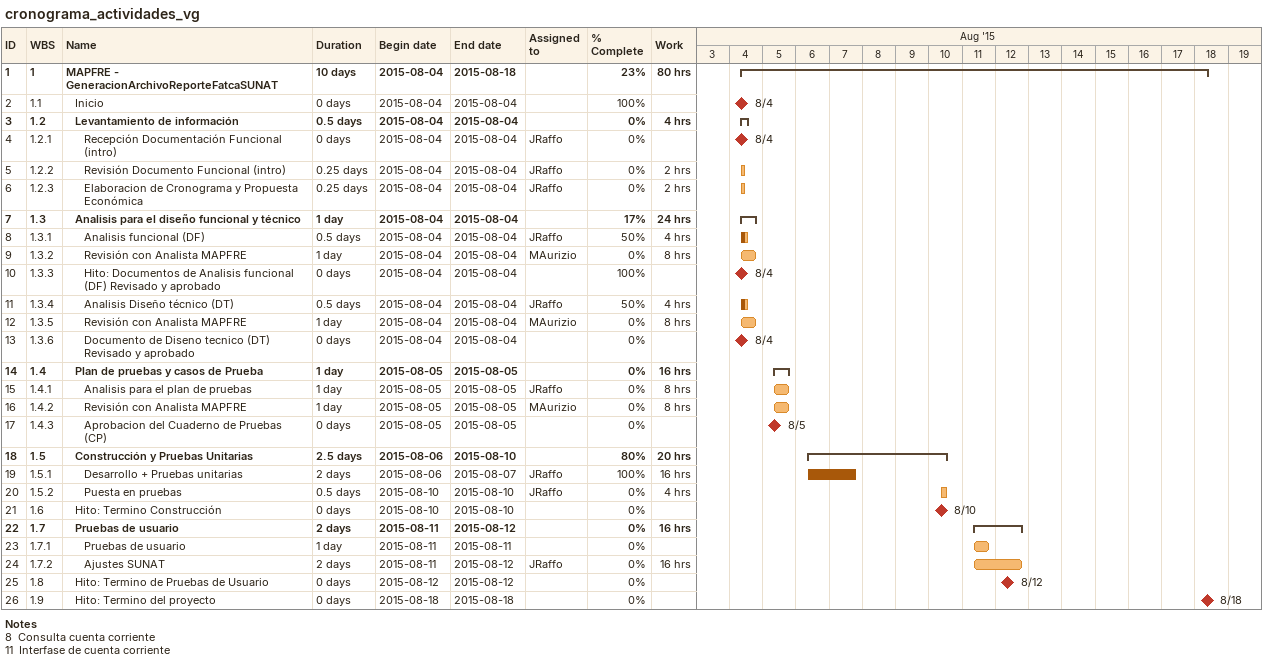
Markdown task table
cronograma_actividades_vg

| ID | WBS | Task | Duration | Start | Finish | Resources | % complete | Work (h) |
|---|---|---|---|---|---|---|---|---|
| 1 | 1 | **MAPFRE - GeneracionArchivoReporteFatcaSUNAT** | 10d | 2015-08-04 | 2015-08-18 |  | 23 | 80 |
| 2 | 1.1 | Inicio | 0d | 2015-08-04 | 2015-08-04 |  | 100 |  |
| 3 | 1.2 | **Levantamiento de información** | 0.5d | 2015-08-04 | 2015-08-04 |  | 0 | 4 |
| 4 | 1.2.1 | Recepción Documentación Funcional (intro) | 0d | 2015-08-04 | 2015-08-04 | JRaffo | 0 |  |
| 5 | 1.2.2 | Revisión Documento Funcional (intro) | 0.25d | 2015-08-04 | 2015-08-04 | JRaffo | 0 | 2 |
| 6 | 1.2.3 | Elaboracion de Cronograma y Propuesta Económica | 0.25d | 2015-08-04 | 2015-08-04 | JRaffo | 0 | 2 |
| 7 | 1.3 | **Analisis para el diseño funcional y técnico** | 1d | 2015-08-04 | 2015-08-04 |  | 17 | 24 |
| 8 | 1.3.1 | Analisis funcional (DF) | 0.5d | 2015-08-04 | 2015-08-04 | JRaffo | 50 | 4 |
| 9 | 1.3.2 | Revisión con Analista MAPFRE | 1d | 2015-08-04 | 2015-08-04 | MAurizio | 0 | 8 |
| 10 | 1.3.3 | Hito: Documentos de Analisis funcional (DF) Revisado y aprobado | 0d | 2015-08-04 | 2015-08-04 |  | 100 |  |
| 11 | 1.3.4 | Analisis Diseño técnico (DT) | 0.5d | 2015-08-04 | 2015-08-04 | JRaffo | 50 | 4 |
| 12 | 1.3.5 | Revisión con Analista MAPFRE | 1d | 2015-08-04 | 2015-08-04 | MAurizio | 0 | 8 |
| 13 | 1.3.6 | Documento de Diseno tecnico (DT) Revisado y aprobado | 0d | 2015-08-04 | 2015-08-04 |  | 0 |  |
| 14 | 1.4 | **Plan de pruebas y casos de Prueba** | 1d | 2015-08-05 | 2015-08-05 |  | 0 | 16 |
| 15 | 1.4.1 | Analisis para el plan de pruebas | 1d | 2015-08-05 | 2015-08-05 | JRaffo | 0 | 8 |
| 16 | 1.4.2 | Revisión con Analista MAPFRE | 1d | 2015-08-05 | 2015-08-05 | MAurizio | 0 | 8 |
| 17 | 1.4.3 | Aprobacion del Cuaderno de Pruebas (CP) | 0d | 2015-08-05 | 2015-08-05 |  | 0 |  |
| 18 | 1.5 | **Construcción y Pruebas Unitarias** | 2.5d | 2015-08-06 | 2015-08-10 |  | 80 | 20 |
| 19 | 1.5.1 | Desarrollo + Pruebas unitarias | 2d | 2015-08-06 | 2015-08-07 | JRaffo | 100 | 16 |
| 20 | 1.5.2 | Puesta en pruebas | 0.5d | 2015-08-10 | 2015-08-10 | JRaffo | 0 | 4 |
| 21 | 1.6 | Hito: Termino Construcción | 0d | 2015-08-10 | 2015-08-10 |  | 0 |  |
| 22 | 1.7 | **Pruebas de usuario** | 2d | 2015-08-11 | 2015-08-12 |  | 0 | 16 |
| 23 | 1.7.1 | Pruebas de usuario | 1d | 2015-08-11 | 2015-08-11 |  | 0 |  |
| 24 | 1.7.2 | Ajustes SUNAT | 2d | 2015-08-11 | 2015-08-12 | JRaffo | 0 | 16 |
| 25 | 1.8 | Hito: Termino de Pruebas de Usuario | 0d | 2015-08-12 | 2015-08-12 |  | 0 |  |
| 26 | 1.9 | Hito: Termino del proyecto | 0d | 2015-08-18 | 2015-08-18 |  | 0 |  |

Notes
- 8: Consulta cuenta corriente
- 11: Interfase de cuenta corriente
